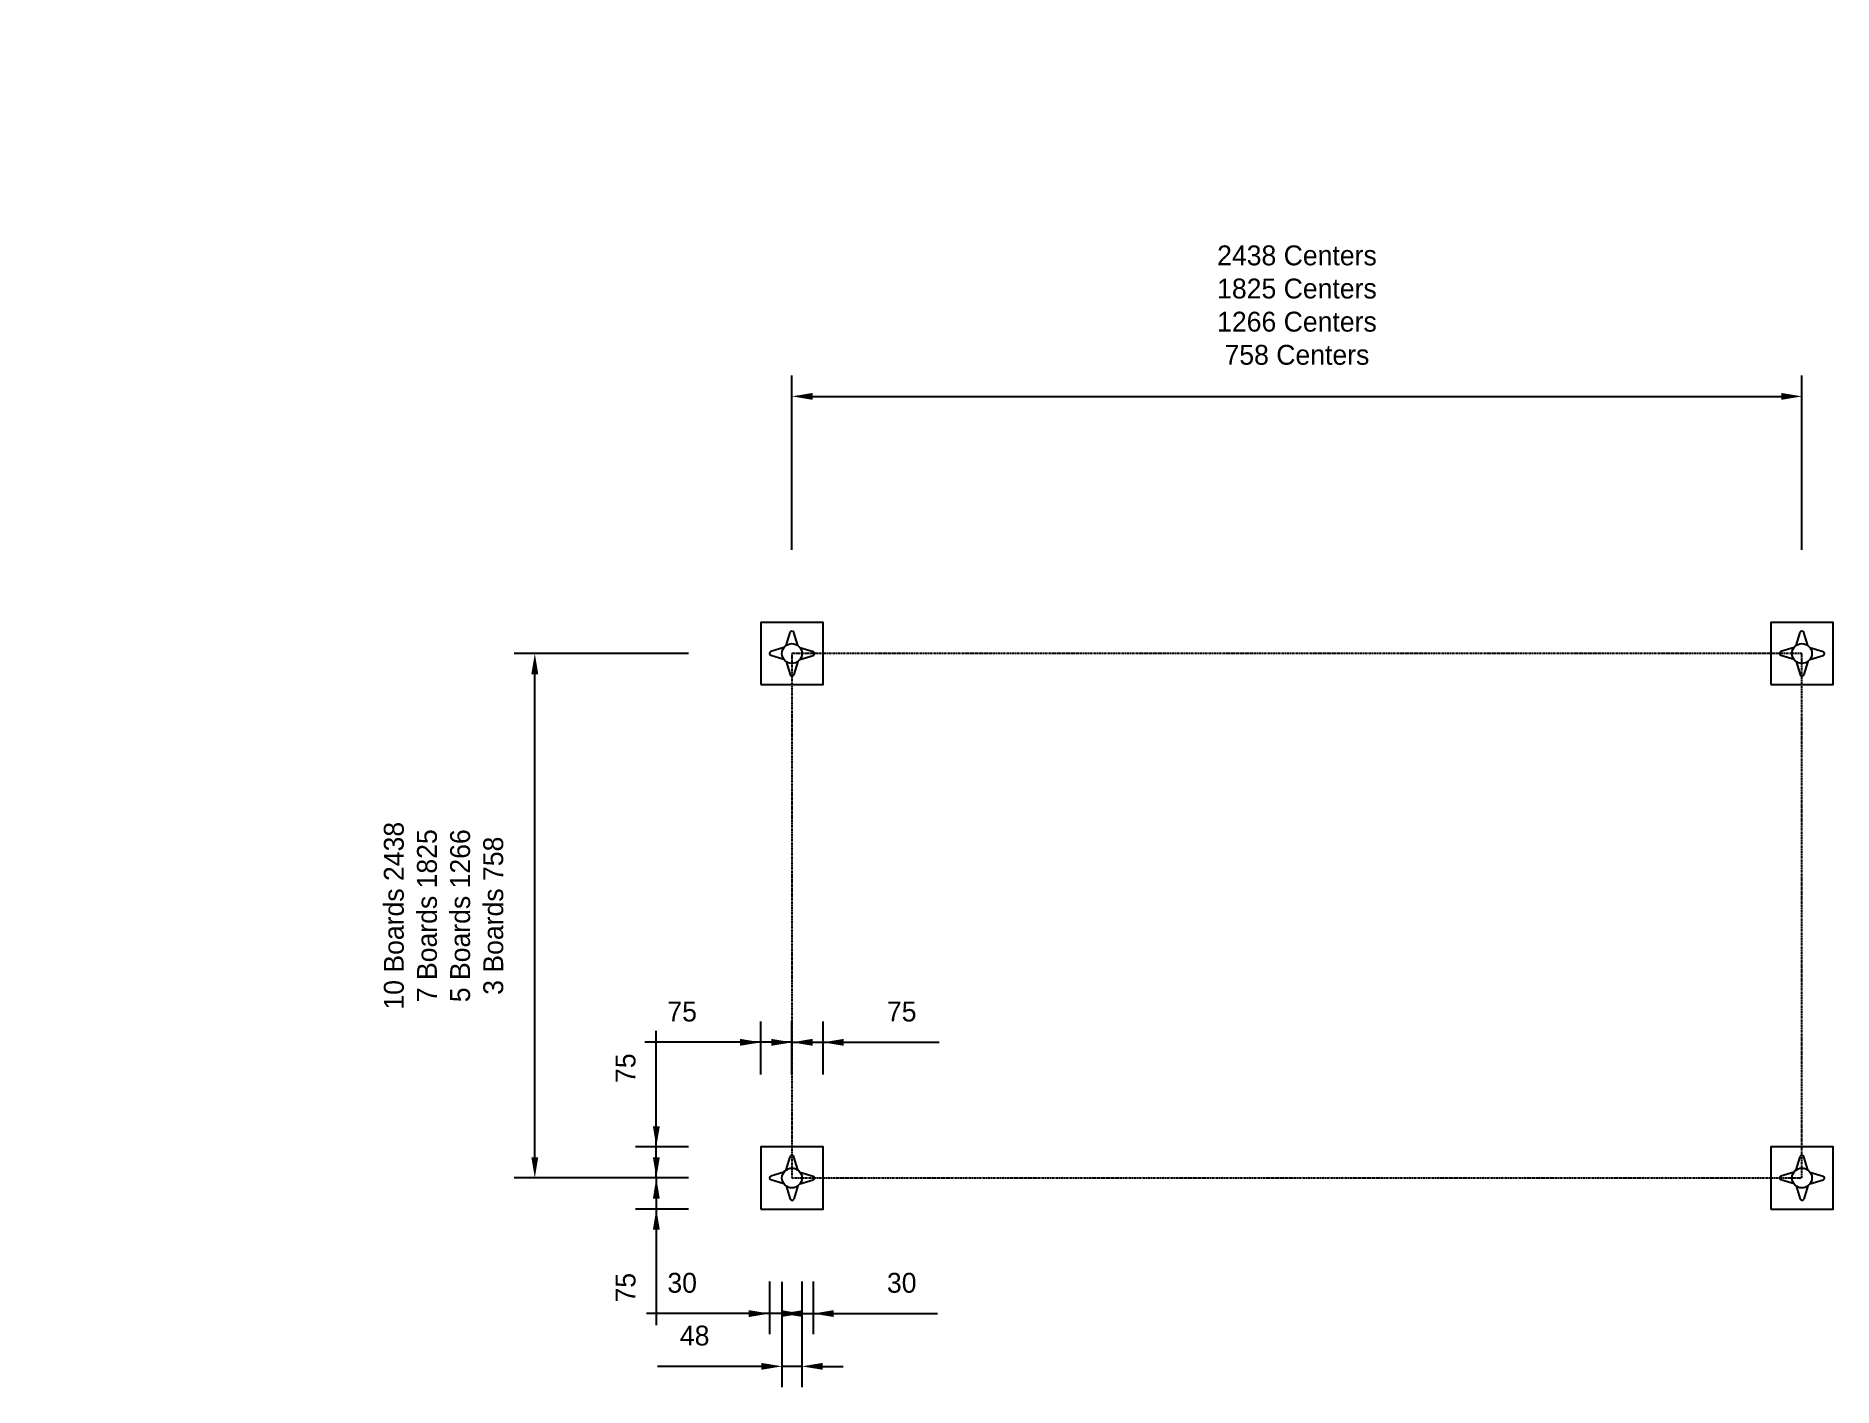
# Model space of a CAD drawing. Header units: millimetres. Extents: x 46132 to 95928, y 6247 to 16090.
# Drawn here: x 46132 to 50470, y 6247 to 9509 of the extents above.
import ezdxf

# ---------------------------------------------------------------- set-up
doc = ezdxf.new("R2010")
doc.units = ezdxf.units.MM
doc.header["$PDMODE"] = 34
doc.header["$PDSIZE"] = -10
doc.linetypes.add('KwikScaf_DASHED', pattern=[3.75, 2.5, -1.25])
doc.layers.get('0').update_dxf_attribs({"linetype": 'CONTINUOUS'})
doc.layers.get('Defpoints').update_dxf_attribs({"linetype": 'CONTINUOUS'})
doc.dimstyles.new('ISO-25', dxfattribs={"dimscale": 0, "dimtxt": 250, "dimasz": 250, "dimexe": 125, "dimexo": 125, "dimgap": 125, "dimtad": 1, "dimdec": 0, "dimdsep": 46, "dimtxsty": 'Standard', "dimcen": 250, "dimclrd": 256, "dimclre": 256, "dimclrt": 256, "dimazin": 0, "dimtfac": 1, "dimtdec": 0, "dimtmove": 0, "dimatfit": 3, "dimfxl": 1, "dimlwd": -1, "dimlwe": -1, "dimarcsym": 0})

# ---------------------------------------------------------------- blocks, each defined once
blk = doc.blocks.new('*D39')
for p, q in [((47706.6, 8018.1), (47285.9, 8018.1)), ((47335.9, 6802.1), (47335.9, 7968.1)), ((47706.6, 6752.1), (47285.9, 6752.1))]:
    blk.add_line(p, q)
for points in [[(47327.6, 7968.1), (47344.2, 7968.1), (47335.9, 8018.1)], [(47327.6, 6802.1), (47344.2, 6802.1), (47335.9, 6752.1)]]:
    blk.add_solid(points)
at = {"layer": 'Defpoints', "color": 0}
for p in [(47335.9, 8018.1), (47756.6, 8018.1), (47756.6, 6752.1)]:
    blk.add_point(p, dxfattribs=at)
at = {"insert": (47115.9, 7385.1), "char_height": 100, "attachment_point": 5, "rotation": 90}
blk.add_mtext('{\\H0.48x;10 Boards 2438\\P7 Boards 1825\\P5 Boards 1266\\P3 Boards 758}', dxfattribs=at)
blk = doc.blocks.new('*D40')
for p, q in [((47956.6, 8268.1), (47956.6, 8688.9)), ((50394.6, 8268.1), (50394.6, 8688.9)), ((48006.6, 8638.9), (50344.6, 8638.9))]:
    blk.add_line(p, q)
for points in [[(48006.6, 8647.2), (48006.6, 8630.5), (47956.6, 8638.9)], [(50344.6, 8647.2), (50344.6, 8630.5), (50394.6, 8638.9)]]:
    blk.add_solid(points)
at = {"layer": 'Defpoints', "color": 0}
for p in [(50394.6, 8638.9), (47956.6, 8218.1), (50394.6, 8218.1)]:
    blk.add_point(p, dxfattribs=at)
at = {"insert": (49175.6, 8858.9), "char_height": 100, "attachment_point": 5}
blk.add_mtext('{\\H0.48x;2438 Centers\\P1825 Centers\\P1266 Centers\\P758 Centers}', dxfattribs=at)
blk = doc.blocks.new('*D41')
for p, q in [((47956.6, 7002.1), (47956.6, 7129.5)), ((48031.6, 7002.1), (48031.6, 7129.5)), ((47906.6, 7079.5), (47856.6, 7079.5)), ((47956.6, 7079.5), (48031.6, 7079.5)), ((48081.6, 7079.5), (48311.6, 7079.5))]:
    blk.add_line(p, q)
for points in [[(47906.6, 7087.9), (47906.6, 7071.2), (47956.6, 7079.5)], [(48081.6, 7087.9), (48081.6, 7071.2), (48031.6, 7079.5)]]:
    blk.add_solid(points)
at = {"layer": 'Defpoints', "color": 0}
for p in [(48031.6, 7079.5), (47956.6, 6952.1), (48031.6, 6952.1)]:
    blk.add_point(p, dxfattribs=at)
at = {"insert": (48221.6, 7153.5), "char_height": 100, "attachment_point": 5}
blk.add_mtext('{\\H0.48x;75}', dxfattribs=at)
blk = doc.blocks.new('*D42')
for p, q in [((47881.6, 7002.1), (47881.6, 7129.5)), ((47956.6, 7002.1), (47956.6, 7129.5)), ((47831.6, 7079.5), (47601.6, 7079.5)), ((47956.6, 7079.5), (47881.6, 7079.5)), ((48006.6, 7079.5), (48056.6, 7079.5))]:
    blk.add_line(p, q)
for points in [[(47831.6, 7087.9), (47831.6, 7071.2), (47881.6, 7079.5)], [(48006.6, 7087.9), (48006.6, 7071.2), (47956.6, 7079.5)]]:
    blk.add_solid(points)
at = {"layer": 'Defpoints', "color": 0}
for p in [(47881.6, 7079.5), (47881.6, 6952.1), (47956.6, 6952.1)]:
    blk.add_point(p, dxfattribs=at)
at = {"insert": (47691.6, 7153.5), "char_height": 100, "attachment_point": 5}
blk.add_mtext('{\\H0.48x;75}', dxfattribs=at)
blk = doc.blocks.new('*D43')
for p, q in [((47629.2, 6877.1), (47629.2, 7107.1)), ((47706.6, 6827.1), (47579.2, 6827.1)), ((47629.2, 6752.1), (47629.2, 6827.1)), ((47706.6, 6752.1), (47579.2, 6752.1)), ((47629.2, 6702.1), (47629.2, 6652.1))]:
    blk.add_line(p, q)
for points in [[(47620.9, 6877.1), (47637.6, 6877.1), (47629.2, 6827.1)], [(47620.9, 6702.1), (47637.6, 6702.1), (47629.2, 6752.1)]]:
    blk.add_solid(points)
at = {"layer": 'Defpoints', "color": 0}
for p in [(47629.2, 6827.1), (47756.6, 6827.1), (47756.6, 6752.1)]:
    blk.add_point(p, dxfattribs=at)
at = {"insert": (47555.2, 7017.1), "char_height": 100, "attachment_point": 5, "rotation": 90}
blk.add_mtext('{\\H0.48x;75}', dxfattribs=at)
blk = doc.blocks.new('*D44')
for p, q in [((47629.2, 6802.1), (47629.2, 6852.1)), ((47706.6, 6752.1), (47579.2, 6752.1)), ((47629.2, 6752.1), (47629.2, 6677.1)), ((47706.6, 6677.1), (47579.2, 6677.1)), ((47629.2, 6627.1), (47629.2, 6397.1))]:
    blk.add_line(p, q)
for points in [[(47620.9, 6802.1), (47637.6, 6802.1), (47629.2, 6752.1)], [(47620.9, 6627.1), (47637.6, 6627.1), (47629.2, 6677.1)]]:
    blk.add_solid(points)
at = {"layer": 'Defpoints', "color": 0}
for p in [(47756.6, 6752.1), (47629.2, 6677.1), (47756.6, 6677.1)]:
    blk.add_point(p, dxfattribs=at)
at = {"insert": (47555.2, 6487.1), "char_height": 100, "attachment_point": 5, "rotation": 90}
blk.add_mtext('{\\H0.48x;75}', dxfattribs=at)
blk = doc.blocks.new('*D45')
for p, q in [((47980.6, 6502.1), (47980.6, 6374.7)), ((48007.6, 6502.1), (48007.6, 6374.7)), ((47930.6, 6424.7), (47880.6, 6424.7)), ((47980.6, 6424.7), (48007.6, 6424.7)), ((48057.6, 6424.7), (48307.6, 6424.7))]:
    blk.add_line(p, q)
for points in [[(47930.6, 6433), (47930.6, 6416.4), (47980.6, 6424.7)], [(48057.6, 6433), (48057.6, 6416.4), (48007.6, 6424.7)]]:
    blk.add_solid(points)
at = {"layer": 'Defpoints', "color": 0}
for p in [(47980.6, 6552.1), (48007.6, 6552.1), (48007.6, 6424.7)]:
    blk.add_point(p, dxfattribs=at)
at = {"insert": (48221.6, 6498.7), "char_height": 100, "attachment_point": 5}
blk.add_mtext('{\\H0.48x;30}', dxfattribs=at)
blk = doc.blocks.new('*D46')
for p, q in [((47902.5, 6502.1), (47902.5, 6374.7)), ((47932.6, 6501.2), (47932.6, 6374.7)), ((47852.5, 6424.7), (47605.6, 6424.7)), ((47932.6, 6424.7), (47902.5, 6424.7)), ((47982.6, 6424.7), (48032.6, 6424.7))]:
    blk.add_line(p, q)
for points in [[(47852.5, 6433), (47852.5, 6416.4), (47902.5, 6424.7)], [(47982.6, 6433), (47982.6, 6416.4), (47932.6, 6424.7)]]:
    blk.add_solid(points)
at = {"layer": 'Defpoints', "color": 0}
for p in [(47902.5, 6552.1), (47932.6, 6551.2), (47902.5, 6424.7)]:
    blk.add_point(p, dxfattribs=at)
at = {"insert": (47691.6, 6498.7), "char_height": 100, "attachment_point": 5}
blk.add_mtext('{\\H0.48x;30}', dxfattribs=at)
blk = doc.blocks.new('*D47')
for p, q in [((47932.6, 6374.7), (47932.6, 6247.3)), ((47980.6, 6373.8), (47980.6, 6247.3)), ((47882.6, 6297.3), (47631.8, 6297.3)), ((47980.6, 6297.3), (47932.6, 6297.3)), ((48030.6, 6297.3), (48080.6, 6297.3))]:
    blk.add_line(p, q)
for points in [[(47882.6, 6305.6), (47882.6, 6289), (47932.6, 6297.3)], [(48030.6, 6305.6), (48030.6, 6289), (47980.6, 6297.3)]]:
    blk.add_solid(points)
at = {"layer": 'Defpoints', "color": 0}
for p in [(47932.6, 6424.7), (47980.6, 6423.8), (47932.6, 6297.3)]:
    blk.add_point(p, dxfattribs=at)
at = {"insert": (47721.8, 6371.3), "char_height": 100, "attachment_point": 5}
blk.add_mtext('{\\H0.48x;48}', dxfattribs=at)

msp = doc.modelspace()

# ---------------------------------------------------------------- linework, layer by layer
for p, q in [((47942.3, 8037.4), (47952, 8069)), ((47971, 8037.4), (47961.3, 8069)), ((50380.3, 8037.4), (50390, 8069)), ((50409, 8037.4), (50399.3, 8069)), ((47937.4, 8032.4), (47905.7, 8022.8)), ((47975.9, 8032.4), (48007.6, 8022.8)), ((50375.4, 8032.4), (50343.7, 8022.8)), ((50413.9, 8032.4), (50445.6, 8022.8)), ((47937.4, 8003.8), (47905.7, 8013.4)), ((47942.3, 7998.9), (47952, 7967.2)), ((47971, 7998.9), (47961.3, 7967.2)), ((47975.9, 8003.8), (48007.6, 8013.4)), ((50375.4, 8003.8), (50343.7, 8013.4)), ((50380.3, 7998.9), (50390, 7967.2)), ((50409, 7998.9), (50399.3, 7967.2)), ((50413.9, 8003.8), (50445.6, 8013.4)), ((47942.3, 6771.4), (47952, 6803)), ((47971, 6771.4), (47961.3, 6803)), ((50380.3, 6771.4), (50390, 6803)), ((50409, 6771.4), (50399.3, 6803)), ((47937.4, 6766.4), (47905.7, 6756.8)), ((47937.4, 6737.8), (47905.7, 6747.4)), ((47942.3, 6732.9), (47952, 6701.2)), ((47971, 6732.9), (47961.3, 6701.2)), ((47975.9, 6766.4), (48007.6, 6756.8)), ((47975.9, 6737.8), (48007.6, 6747.4)), ((50375.4, 6766.4), (50343.7, 6756.8)), ((50375.4, 6737.8), (50343.7, 6747.4)), ((50380.3, 6732.9), (50390, 6701.2)), ((50409, 6732.9), (50399.3, 6701.2)), ((50413.9, 6766.4), (50445.6, 6756.8)), ((50413.9, 6737.8), (50445.6, 6747.4))]:
    msp.add_line(p, q)
for points in [[(47881.6, 7943.1), (48031.6, 7943.1), (48031.6, 8093.1), (47881.6, 8093.1)], [(50319.6, 7943.1), (50469.6, 7943.1), (50469.6, 8093.1), (50319.6, 8093.1)], [(47881.6, 6677.1), (48031.6, 6677.1), (48031.6, 6827.1), (47881.6, 6827.1)], [(50319.6, 6677.1), (50469.6, 6677.1), (50469.6, 6827.1), (50319.6, 6827.1)]]:
    msp.add_lwpolyline(points, close=True)
at = {"linetype": 'KwikScaf_DASHED'}
msp.add_lwpolyline([(47956.6, 8018.1), (47956.6, 6752.1), (50394.6, 6752.1), (50394.6, 8018.1)], close=True, dxfattribs=at)
for centre in [(47956.6, 8018.1), (50394.6, 8018.1), (47956.6, 6752.1), (50394.6, 6752.1)]:
    msp.add_circle(centre, 24)
for centre, start, end in [((47956.6, 8067.2), 20.907, 159.093), ((50394.6, 8067.2), 20.907, 159.093), ((47907.5, 8018.1), 110.907, 249.093), ((48005.8, 8018.1), 290.907, 69.093), ((50345.5, 8018.1), 110.907, 249.093), ((50443.8, 8018.1), 290.907, 69.093), ((47956.6, 7969), 200.907, 339.093), ((50394.6, 7969), 200.907, 339.093), ((47956.6, 6801.2), 20.907, 159.093), ((50394.6, 6801.2), 20.907, 159.093), ((47907.5, 6752.1), 110.907, 249.093), ((48005.8, 6752.1), 290.907, 69.093), ((50345.5, 6752.1), 110.907, 249.093), ((50443.8, 6752.1), 290.907, 69.093), ((47956.6, 6703), 200.907, 339.093), ((50394.6, 6703), 200.907, 339.093)]:
    msp.add_arc(centre, 5, start, end)

# ---------------------------------------------------------------- dimensions: what is measured, and where the dimension line sits
dim = msp.add_linear_dim(base=(50394.6, 8638.9), p1=(47956.6, 8218.1), p2=(50394.6, 8218.1), text='{\\H0.48x;2438 Centers\\P1825 Centers\\P1266 Centers\\P758 Centers}', dimstyle='ISO-25', override={"dimscale": 1, "dimtxt": 100, "dimasz": 50, "dimexe": 50, "dimexo": 50, "dimgap": 50})
dim.commit()
dim.dimension.update_dxf_attribs({"geometry": '*D40', "text_midpoint": (49175.6, 8858.9)})
dim = msp.add_linear_dim(base=(47335.9, 8018.1), p1=(47756.6, 6752.1), p2=(47756.6, 8018.1), angle=90, text='{\\H0.48x;10 Boards 2438\\P7 Boards 1825\\P5 Boards 1266\\P3 Boards 758}', dimstyle='ISO-25', override={"dimscale": 1, "dimtxt": 100, "dimasz": 50, "dimexe": 50, "dimexo": 50, "dimgap": 50})
dim.commit()
dim.dimension.update_dxf_attribs({"geometry": '*D39', "text_midpoint": (47115.9, 7385.1)})
for base, p1, p2, angle, text, picture, middle in [((47881.6, 7079.5), (47956.6, 6952.1), (47881.6, 6952.1), 180, '{\\H0.48x;75}', '*D42', (47691.6, 7079.5)), ((47629.2, 6827.1), (47756.6, 6752.1), (47756.6, 6827.1), 90, '{\\H0.48x;75}', '*D43', (47629.2, 7017.1)), ((47629.2, 6677.1), (47756.6, 6752.1), (47756.6, 6677.1), 270, '{\\H0.48x;75}', '*D44', (47629.2, 6487.1)), ((47902.5, 6424.7), (47932.6, 6551.2), (47902.5, 6552.1), 180, '{\\H0.48x;30}', '*D46', (47691.6, 6424.7)), ((47932.6, 6297.3), (47980.6, 6423.8), (47932.6, 6424.7), 180, '{\\H0.48x;48}', '*D47', (47721.8, 6297.3))]:
    dim = msp.add_linear_dim(base=base, p1=p1, p2=p2, angle=angle, text=text, dimstyle='ISO-25', override={"dimscale": 1, "dimtxt": 100, "dimasz": 50, "dimexe": 50, "dimexo": 50, "dimgap": 50})
    dim.commit()
    dim.dimension.update_dxf_attribs({"geometry": picture, "text_midpoint": middle, "dimtype": 160})
for base, p1, p2, text, picture, middle in [((48031.6, 7079.5), (47956.6, 6952.1), (48031.6, 6952.1), '{\\H0.48x;75}', '*D41', (48221.6, 7079.5)), ((48007.6, 6424.7), (47980.6, 6552.1), (48007.6, 6552.1), '{\\H0.48x;30}', '*D45', (48221.6, 6424.7))]:
    dim = msp.add_linear_dim(base=base, p1=p1, p2=p2, text=text, dimstyle='ISO-25', override={"dimscale": 1, "dimtxt": 100, "dimasz": 50, "dimexe": 50, "dimexo": 50, "dimgap": 50})
    dim.commit()
    dim.dimension.update_dxf_attribs({"geometry": picture, "text_midpoint": middle, "dimtype": 160})

doc.saveas('drawing.dxf')
